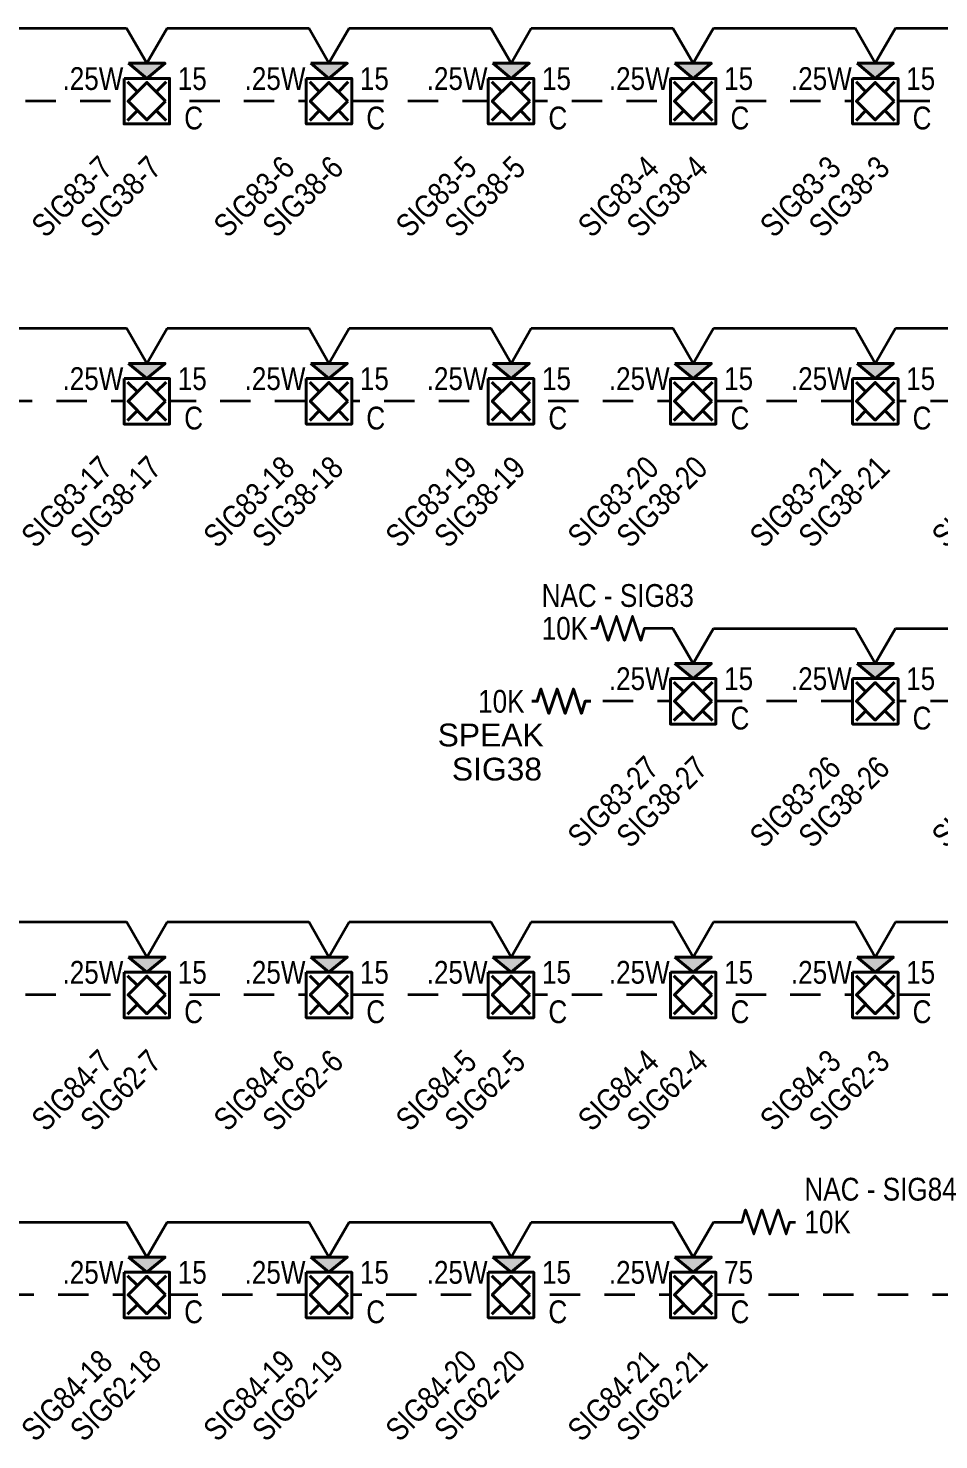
# Model space of a CAD drawing. Header units: inches. Extents: x 84 to 207, y -12 to 77.
# Drawn here: x 123.16 to 126.91, y 31.08 to 36.89 of the extents above; entities that cross this region are included whole.
import ezdxf
from ezdxf.enums import TextEntityAlignment as Align

# ---------------------------------------------------------------- set-up
doc = ezdxf.new("R2010")
doc.units = ezdxf.units.IN
doc.header["$MEASUREMENT"] = 0
doc.set_wipeout_variables(frame=1)
doc.linetypes.add('HIDDEN2', pattern=[0.1875, 0.125, -0.0625])
for name, color, linetype, lineweight in [('F-ALRM-INDC', 83, 'Continuous', 40), ('F-ALRM-WIRE-INDC', 3, 'Continuous', 35), ('F-ALRM-WIRE-SPKR', 221, 'HIDDEN2', 35), ('F-ANNO-DTCT-NOTE', 140, 'Continuous', 25), ('F-ANNO-INDC', 3, 'Continuous', 25), ('F-ANNO-INDC-ADDR', 91, 'Continuous', 25), ('F-ANNO-INDC-CAND', 120, 'Continuous', 25), ('F-ANNO-INDC-DESC', 111, 'Continuous', 25), ('F-ANNO-INDC-NOTE', 110, 'Continuous', 25), ('F-ANNO-SPKR-ADDR', 210, 'Continuous', 25), ('F-ANNO-SPKR-WATT', 220, 'Continuous', 25), ('F-ANNO-WIPE', 7, 'Continuous', 0)]:
    doc.layers.add(name, color=color, linetype=linetype, lineweight=lineweight)
doc.styles.add('Body', font='', dxfattribs={"height": 0.09375})
doc.styles.add('MtXpl_Arial_Narrow', font='arial.ttf')
doc.styles.get("Standard").update_dxf_attribs({"font": 'arial.ttf'})
doc.styles.get('Body').set_extended_font_data('Arial Narrow')

# ---------------------------------------------------------------- blocks, each defined once
blk = doc.blocks.new('*U22')
at = {"color": 0, "linetype": 'ByBlock', "lineweight": -2, "style": 'Body', "flags": 9}
for tag, p in [('CONNFROM_SPEAK', (0, -0.1336)), ('WIREDROP', (0, -0.1449))]:
    blk.add_attdef(tag, text='', height=0.00938, dxfattribs=at).set_placement(p, align=Align.MIDDLE_CENTER)
at = {"layer": 'F-ANNO-INDC', "style": 'Body', "flags": 8}
for tag, p in [('WG', (-0.1927, 0.229)), ('WP', (0.1927, 0.229))]:
    blk.add_attdef(tag, text='', height=0.0938, dxfattribs=at).set_placement(p, align=Align.MIDDLE_CENTER)
at = {"layer": 'F-ANNO-INDC-ADDR', "style": 'Body', "flags": 8}
blk.add_attdef('NACTAG', text='', height=0.0938, rotation=45, dxfattribs=at).set_placement((-0.2007, -0.2176), align=Align.TOP_RIGHT)
at = {"layer": 'F-ANNO-INDC-DESC', "lineweight": 30, "flags": 51}
blk.add_attdef('DESCRIPTION', text='', height=0.0938, rotation=45, dxfattribs=at).set_placement((0.2007, -0.2176), align=Align.TOP_RIGHT)
at = {"layer": 'F-ANNO-INDC-NOTE', "lineweight": 30, "flags": 104}
blk.add_attdef('NOTES', text='', height=0.0938, dxfattribs=at).set_placement((-0.1927, -0.0693), align=Align.MIDDLE_RIGHT)
at = {"layer": 'F-ANNO-SPKR-ADDR', "style": 'Body', "flags": 8}
blk.add_attdef('SPEAKTAG', text='', height=0.0938, rotation=45, dxfattribs=at).set_placement((0, -0.2176), align=Align.TOP_RIGHT)
at = {"linetype": 'ByBlock', "ltscale": 0.5}
blk.add_wipeout([(-0.0938, 0.0937), (0.0937, 0.0937), (0.0937, -0.0938), (-0.0938, -0.0938)], dxfattribs=at).dxf.layer = 'F-ANNO-WIPE'
at = {"color": 0, "linetype": 'ByBlock', "lineweight": -2, "ltscale": 0.5}
for p, q in [((-0.0387, -0.0387), (-0.0793, -0.0793)), ((0.0793, -0.0793), (0.0387, -0.0387))]:
    blk.add_line(p, q, dxfattribs=at)
at = {"color": 0, "linetype": 'ByBlock', "lineweight": -2, "style": 'Body', "flags": 9}
blk.add_attdef('WIRE', (-0.0007, 0), '', height=0.00938, dxfattribs=at)
for tag, p in [('CONNFROM_NAC', (0, -0.121)), ('ELEVATION', (0, -0.1084)), ('PID', (0, -0.0962))]:
    blk.add_attdef(tag, text='', height=0.00938, dxfattribs=at).set_placement(p, align=Align.MIDDLE_CENTER)
at = {"layer": 'F-ANNO-INDC', "style": 'Body', "flags": 8}
blk.add_attdef('CEIL', text='', height=0.0938, dxfattribs=at).set_placement((0.1927, -0.0693), align=Align.MIDDLE_CENTER)
at = {"layer": 'F-ANNO-INDC-CAND', "style": 'Body', "flags": 8}
blk.add_attdef('CD', text='', height=0.0938, dxfattribs=at).set_placement((0.1871, 0.0933), align=Align.MIDDLE_CENTER)
at = {"layer": 'F-ANNO-INDC-NOTE', "style": 'Body'}
blk.add_attdef('NOTE', text='', height=0.0938, dxfattribs=at).set_placement((-0.1927, -0.0693), align=Align.MIDDLE_CENTER)
at = {"linetype": 'ByBlock'}
blk.add_wipeout([(-0.075, 0.1562), (0, 0.0937), (0.075, 0.1562)], dxfattribs=at).dxf.layer = 'F-ANNO-WIPE'
h = blk.add_hatch(color=0)
h.dxf.hatch_style = 1
h.paths.add_polyline_path([(0.075, 0.1562), (-0.075, 0.1562), (0, 0.0937)])
at = {"color": 0, "linetype": 'ByBlock', "lineweight": -2, "ltscale": 0.5}
for p, q in [((-0.0387, 0.0387), (-0.0793, 0.0793)), ((0.0793, 0.0793), (0.0387, 0.0387))]:
    blk.add_line(p, q, dxfattribs=at)
at = {"color": 0, "linetype": 'ByBlock', "lineweight": -2}
blk.add_lwpolyline([(-0.075, 0.1562), (0, 0.0937), (0.075, 0.1562)], close=True, dxfattribs=at)
at = {"color": 0, "linetype": 'ByBlock', "lineweight": -2, "ltscale": 0.5}
for points in [[(-0.0938, 0.0937), (0.0937, 0.0937), (0.0937, -0.0938), (-0.0938, -0.0938)], [(0.0774, 0), (0, 0.0774), (-0.0774, 0), (0, -0.0774)]]:
    blk.add_lwpolyline(points, close=True, dxfattribs=at)
at = {"layer": 'F-ANNO-SPKR-WATT', "linetype": 'Continuous', "style": 'Body', "flags": 8}
blk.add_attdef('WATT', text='', height=0.0938, dxfattribs=at).set_placement((-0.2221, 0.0933), align=Align.MIDDLE_CENTER)
blk = doc.blocks.new('*U64')
at = {"color": 0, "linetype": 'ByBlock', "lineweight": -2}
for points in [[(0, 0.1557), (-0.0833, 0.3)], [(0, 0.1557), (0.0833, 0.3)], [(0.0833, 0.3), (0.6667, 0.3)]]:
    blk.add_lwpolyline(points, dxfattribs=at)
blk = doc.blocks.new('*U84')
at = {"color": 0, "linetype": 'ByBlock', "lineweight": -2}
blk.add_lwpolyline([(0, 0), (-0.0242, 0), (-0.0389, -0.0502), (-0.0724, 0.0502), (-0.1059, -0.0502), (-0.1393, 0.0502), (-0.1728, -0.0502), (-0.2063, 0.0502), (-0.2212, 0), (-0.244, 0)], dxfattribs=at)
at = {"layer": 'F-ANNO-INDC-NOTE', "lineweight": -3, "style": 'Body'}
blk.add_text('10K', height=0.09375, dxfattribs=at).set_placement((-0.2734, 0), align=Align.MIDDLE_RIGHT)
blk.add_attdef('CIRCUIT', text='', height=0.0938, dxfattribs=at).set_placement((0.3942, 0.0545), align=Align.MIDDLE_RIGHT)
blk = doc.blocks.new('*U121')
at = {"color": 0, "linetype": 'ByBlock', "lineweight": -2}
blk.add_lwpolyline([(0, 0), (-0.0242, 0), (-0.0389, -0.0502), (-0.0724, 0.0502), (-0.1059, -0.0502), (-0.1393, 0.0502), (-0.1728, -0.0502), (-0.2063, 0.0502), (-0.2212, 0), (-0.244, 0)], dxfattribs=at)
at = {"layer": 'F-ANNO-DTCT-NOTE', "lineweight": -3, "style": 'Body'}
blk.add_text('10K', height=0.09375, dxfattribs=at).set_placement((-0.4469, 0), align=Align.MIDDLE_LEFT)
blk.add_attdef('CIRCUIT', text='', height=0.0938, dxfattribs=at).set_placement((-0.4469, 0.1353), align=Align.MIDDLE_LEFT)
blk = doc.blocks.new('*U71')
at = {"color": 0, "linetype": 'ByBlock', "lineweight": -2}
for points in [[(0, 0.1557), (-0.0833, 0.3)], [(0, 0.1557), (0.0833, 0.3)], [(0.0833, 0.3), (0.177, 0.3)]]:
    blk.add_lwpolyline(points, dxfattribs=at)
blk = doc.blocks.new('*U122')
at = {"color": 0, "linetype": 'ByBlock', "lineweight": -2}
blk.add_lwpolyline([(0, 0), (0.0242, 0), (0.0389, 0.0502), (0.0724, -0.0502), (0.1059, 0.0502), (0.1393, -0.0502), (0.1728, 0.0502), (0.2063, -0.0502), (0.2212, 0), (0.244, 0)], dxfattribs=at)
at = {"layer": 'F-ANNO-DTCT-NOTE', "lineweight": -3, "style": 'Body'}
blk.add_text('10K', height=0.09375, dxfattribs=at).set_placement((0.2813, 0), align=Align.MIDDLE_LEFT)
blk.add_attdef('CIRCUIT', text='', height=0.0938, dxfattribs=at).set_placement((0.2813, 0.1353), align=Align.MIDDLE_LEFT)

msp = doc.modelspace()

# ---------------------------------------------------------------- linework, layer by layer
at = {"layer": 'F-ALRM-WIRE-INDC'}
msp.add_line((125.8121, 34.4217), (125.7183, 34.4217), dxfattribs=at)
at = {"layer": 'F-ALRM-WIRE-SPKR'}
for points in [[(128.8954, 36.5931), (119.6141, 36.5931)], [(128.7978, 35.3571), (119.2429, 35.3571)], [(128.7978, 34.1212), (125.4743, 34.1212)], [(128.8954, 32.9118), (119.6141, 32.9118)], [(129.9305, 31.6758), (119.2429, 31.6758)]]:
    msp.add_lwpolyline(points, dxfattribs=at)

# ---------------------------------------------------------------- block references
at = {"layer": 'F-ALRM-WIRE-INDC'}
for name, p, values in [('*U121', (125.7183, 34.4217), {'CIRCUIT': 'NAC - SIG83'}), ('*U122', (126.0724, 31.9763), {'CIRCUIT': 'NAC - SIG84'})]:
    msp.add_blockref(name, p, dxfattribs=at).add_auto_attribs(values)

# ---------------------------------------------------------------- texts
at = {"layer": 'F-ALRM-INDC', "style": 'MtXpl_Arial_Narrow'}
for s, p in [('SPEAK', (124.8431, 33.9356)), ('SIG38', (124.9015, 33.7951))]:
    msp.add_text(s, height=0.09375, dxfattribs=at).set_placement(p)

# ---------------------------------------------------------------- next in the draw order: block references
at = {"layer": 'F-ALRM-INDC'}
ref = msp.add_blockref('*U22', (123.6454, 36.5931), dxfattribs=at)
ref.add_attrib('CEIL', 'C', dxfattribs={"layer": 'F-ANNO-INDC', "height": 0.0938, "style": 'Body'}).set_placement((123.838, 36.5238), align=Align.MIDDLE_CENTER)
ref.add_attrib('NACTAG', 'SIG83-7', dxfattribs={"layer": 'F-ANNO-INDC-ADDR', "height": 0.09375, "rotation": 45, "style": 'Body'}).set_placement((123.4447, 36.3754), align=Align.TOP_RIGHT)
ref.add_attrib('CD', '15', dxfattribs={"layer": 'F-ANNO-INDC-CAND', "height": 0.09375, "style": 'Body'}).set_placement((123.8324, 36.6863), align=Align.MIDDLE_CENTER)
ref.add_attrib('SPEAKTAG', 'SIG38-7', dxfattribs={"layer": 'F-ANNO-SPKR-ADDR', "height": 0.09375, "rotation": 45, "style": 'Body'}).set_placement((123.6454, 36.3754), align=Align.TOP_RIGHT)
ref.add_attrib('WATT', '.25W', dxfattribs={"layer": 'F-ANNO-SPKR-WATT', "linetype": 'Continuous', "height": 0.09375, "style": 'Body'}).set_placement((123.4233, 36.6863), align=Align.MIDDLE_CENTER)
ref = msp.add_blockref('*U22', (124.3954, 36.5931), dxfattribs=at)
ref.add_attrib('CEIL', 'C', dxfattribs={"layer": 'F-ANNO-INDC', "height": 0.0938, "style": 'Body'}).set_placement((124.588, 36.5238), align=Align.MIDDLE_CENTER)
ref.add_attrib('NACTAG', 'SIG83-6', dxfattribs={"layer": 'F-ANNO-INDC-ADDR', "height": 0.09375, "rotation": 45, "style": 'Body'}).set_placement((124.1947, 36.3754), align=Align.TOP_RIGHT)
ref.add_attrib('CD', '15', dxfattribs={"layer": 'F-ANNO-INDC-CAND', "height": 0.09375, "style": 'Body'}).set_placement((124.5824, 36.6863), align=Align.MIDDLE_CENTER)
ref.add_attrib('SPEAKTAG', 'SIG38-6', dxfattribs={"layer": 'F-ANNO-SPKR-ADDR', "height": 0.09375, "rotation": 45, "style": 'Body'}).set_placement((124.3954, 36.3754), align=Align.TOP_RIGHT)
ref.add_attrib('WATT', '.25W', dxfattribs={"layer": 'F-ANNO-SPKR-WATT', "linetype": 'Continuous', "height": 0.09375, "style": 'Body'}).set_placement((124.1733, 36.6863), align=Align.MIDDLE_CENTER)
ref = msp.add_blockref('*U22', (125.1454, 36.5931), dxfattribs=at)
ref.add_attrib('CEIL', 'C', dxfattribs={"layer": 'F-ANNO-INDC', "height": 0.0938, "style": 'Body'}).set_placement((125.338, 36.5238), align=Align.MIDDLE_CENTER)
ref.add_attrib('NACTAG', 'SIG83-5', dxfattribs={"layer": 'F-ANNO-INDC-ADDR', "height": 0.09375, "rotation": 45, "style": 'Body'}).set_placement((124.9447, 36.3754), align=Align.TOP_RIGHT)
ref.add_attrib('CD', '15', dxfattribs={"layer": 'F-ANNO-INDC-CAND', "height": 0.09375, "style": 'Body'}).set_placement((125.3324, 36.6863), align=Align.MIDDLE_CENTER)
ref.add_attrib('SPEAKTAG', 'SIG38-5', dxfattribs={"layer": 'F-ANNO-SPKR-ADDR', "height": 0.09375, "rotation": 45, "style": 'Body'}).set_placement((125.1454, 36.3754), align=Align.TOP_RIGHT)
ref.add_attrib('WATT', '.25W', dxfattribs={"layer": 'F-ANNO-SPKR-WATT', "linetype": 'Continuous', "height": 0.09375, "style": 'Body'}).set_placement((124.9233, 36.6863), align=Align.MIDDLE_CENTER)
ref = msp.add_blockref('*U22', (125.8954, 36.5931), dxfattribs=at)
ref.add_attrib('CEIL', 'C', dxfattribs={"layer": 'F-ANNO-INDC', "height": 0.0938, "style": 'Body'}).set_placement((126.088, 36.5238), align=Align.MIDDLE_CENTER)
ref.add_attrib('NACTAG', 'SIG83-4', dxfattribs={"layer": 'F-ANNO-INDC-ADDR', "height": 0.09375, "rotation": 45, "style": 'Body'}).set_placement((125.6947, 36.3754), align=Align.TOP_RIGHT)
ref.add_attrib('CD', '15', dxfattribs={"layer": 'F-ANNO-INDC-CAND', "height": 0.09375, "style": 'Body'}).set_placement((126.0824, 36.6863), align=Align.MIDDLE_CENTER)
ref.add_attrib('SPEAKTAG', 'SIG38-4', dxfattribs={"layer": 'F-ANNO-SPKR-ADDR', "height": 0.09375, "rotation": 45, "style": 'Body'}).set_placement((125.8954, 36.3754), align=Align.TOP_RIGHT)
ref.add_attrib('WATT', '.25W', dxfattribs={"layer": 'F-ANNO-SPKR-WATT', "linetype": 'Continuous', "height": 0.09375, "style": 'Body'}).set_placement((125.6733, 36.6863), align=Align.MIDDLE_CENTER)
ref = msp.add_blockref('*U22', (126.6454, 36.5931), dxfattribs=at)
ref.add_attrib('CEIL', 'C', dxfattribs={"layer": 'F-ANNO-INDC', "height": 0.0938, "style": 'Body'}).set_placement((126.838, 36.5238), align=Align.MIDDLE_CENTER)
ref.add_attrib('NACTAG', 'SIG83-3', dxfattribs={"layer": 'F-ANNO-INDC-ADDR', "height": 0.09375, "rotation": 45, "style": 'Body'}).set_placement((126.4447, 36.3754), align=Align.TOP_RIGHT)
ref.add_attrib('CD', '15', dxfattribs={"layer": 'F-ANNO-INDC-CAND', "height": 0.09375, "style": 'Body'}).set_placement((126.8324, 36.6863), align=Align.MIDDLE_CENTER)
ref.add_attrib('SPEAKTAG', 'SIG38-3', dxfattribs={"layer": 'F-ANNO-SPKR-ADDR', "height": 0.09375, "rotation": 45, "style": 'Body'}).set_placement((126.6454, 36.3754), align=Align.TOP_RIGHT)
ref.add_attrib('WATT', '.25W', dxfattribs={"layer": 'F-ANNO-SPKR-WATT', "linetype": 'Continuous', "height": 0.09375, "style": 'Body'}).set_placement((126.4233, 36.6863), align=Align.MIDDLE_CENTER)
ref = msp.add_blockref('*U22', (123.6454, 35.3571), dxfattribs=at)
ref.add_attrib('CEIL', 'C', dxfattribs={"layer": 'F-ANNO-INDC', "height": 0.0938, "style": 'Body'}).set_placement((123.838, 35.2878), align=Align.MIDDLE_CENTER)
ref.add_attrib('NACTAG', 'SIG83-17', dxfattribs={"layer": 'F-ANNO-INDC-ADDR', "height": 0.09375, "rotation": 45, "style": 'Body'}).set_placement((123.4447, 35.1395), align=Align.TOP_RIGHT)
ref.add_attrib('CD', '15', dxfattribs={"layer": 'F-ANNO-INDC-CAND', "height": 0.09375, "style": 'Body'}).set_placement((123.8324, 35.4504), align=Align.MIDDLE_CENTER)
ref.add_attrib('SPEAKTAG', 'SIG38-17', dxfattribs={"layer": 'F-ANNO-SPKR-ADDR', "height": 0.09375, "rotation": 45, "style": 'Body'}).set_placement((123.6454, 35.1395), align=Align.TOP_RIGHT)
ref.add_attrib('WATT', '.25W', dxfattribs={"layer": 'F-ANNO-SPKR-WATT', "linetype": 'Continuous', "height": 0.09375, "style": 'Body'}).set_placement((123.4233, 35.4504), align=Align.MIDDLE_CENTER)
ref = msp.add_blockref('*U22', (127.3954, 34.1212), dxfattribs=at)
ref.add_attrib('CEIL', 'C', dxfattribs={"layer": 'F-ANNO-INDC', "height": 0.0938, "style": 'Body'}).set_placement((127.588, 34.0519), align=Align.MIDDLE_CENTER)
ref.add_attrib('NACTAG', 'SIG83-25', dxfattribs={"layer": 'F-ANNO-INDC-ADDR', "height": 0.09375, "rotation": 45, "style": 'Body'}).set_placement((127.1947, 33.9035), align=Align.TOP_RIGHT)
ref.add_attrib('CD', '15', dxfattribs={"layer": 'F-ANNO-INDC-CAND', "height": 0.09375, "style": 'Body'}).set_placement((127.5824, 34.2144), align=Align.MIDDLE_CENTER)
ref.add_attrib('SPEAKTAG', 'SIG38-25', dxfattribs={"layer": 'F-ANNO-SPKR-ADDR', "height": 0.09375, "rotation": 45, "style": 'Body'}).set_placement((127.3954, 33.9035), align=Align.TOP_RIGHT)
ref.add_attrib('WATT', '.25W', dxfattribs={"layer": 'F-ANNO-SPKR-WATT', "linetype": 'Continuous', "height": 0.09375, "style": 'Body'}).set_placement((127.1733, 34.2144), align=Align.MIDDLE_CENTER)
ref = msp.add_blockref('*U22', (123.6454, 32.9118), dxfattribs=at)
ref.add_attrib('CEIL', 'C', dxfattribs={"layer": 'F-ANNO-INDC', "height": 0.0938, "style": 'Body'}).set_placement((123.838, 32.8425), align=Align.MIDDLE_CENTER)
ref.add_attrib('NACTAG', 'SIG84-7', dxfattribs={"layer": 'F-ANNO-INDC-ADDR', "height": 0.09375, "rotation": 45, "style": 'Body'}).set_placement((123.4447, 32.6941), align=Align.TOP_RIGHT)
ref.add_attrib('CD', '15', dxfattribs={"layer": 'F-ANNO-INDC-CAND', "height": 0.09375, "style": 'Body'}).set_placement((123.8324, 33.005), align=Align.MIDDLE_CENTER)
ref.add_attrib('SPEAKTAG', 'SIG62-7', dxfattribs={"layer": 'F-ANNO-SPKR-ADDR', "height": 0.09375, "rotation": 45, "style": 'Body'}).set_placement((123.6454, 32.6941), align=Align.TOP_RIGHT)
ref.add_attrib('WATT', '.25W', dxfattribs={"layer": 'F-ANNO-SPKR-WATT', "linetype": 'Continuous', "height": 0.09375, "style": 'Body'}).set_placement((123.4233, 33.005), align=Align.MIDDLE_CENTER)
ref = msp.add_blockref('*U22', (124.3954, 32.9118), dxfattribs=at)
ref.add_attrib('CEIL', 'C', dxfattribs={"layer": 'F-ANNO-INDC', "height": 0.0938, "style": 'Body'}).set_placement((124.588, 32.8425), align=Align.MIDDLE_CENTER)
ref.add_attrib('NACTAG', 'SIG84-6', dxfattribs={"layer": 'F-ANNO-INDC-ADDR', "height": 0.09375, "rotation": 45, "style": 'Body'}).set_placement((124.1947, 32.6941), align=Align.TOP_RIGHT)
ref.add_attrib('CD', '15', dxfattribs={"layer": 'F-ANNO-INDC-CAND', "height": 0.09375, "style": 'Body'}).set_placement((124.5824, 33.005), align=Align.MIDDLE_CENTER)
ref.add_attrib('SPEAKTAG', 'SIG62-6', dxfattribs={"layer": 'F-ANNO-SPKR-ADDR', "height": 0.09375, "rotation": 45, "style": 'Body'}).set_placement((124.3954, 32.6941), align=Align.TOP_RIGHT)
ref.add_attrib('WATT', '.25W', dxfattribs={"layer": 'F-ANNO-SPKR-WATT', "linetype": 'Continuous', "height": 0.09375, "style": 'Body'}).set_placement((124.1733, 33.005), align=Align.MIDDLE_CENTER)
ref = msp.add_blockref('*U22', (125.1454, 32.9118), dxfattribs=at)
ref.add_attrib('CEIL', 'C', dxfattribs={"layer": 'F-ANNO-INDC', "height": 0.0938, "style": 'Body'}).set_placement((125.338, 32.8425), align=Align.MIDDLE_CENTER)
ref.add_attrib('NACTAG', 'SIG84-5', dxfattribs={"layer": 'F-ANNO-INDC-ADDR', "height": 0.09375, "rotation": 45, "style": 'Body'}).set_placement((124.9447, 32.6941), align=Align.TOP_RIGHT)
ref.add_attrib('CD', '15', dxfattribs={"layer": 'F-ANNO-INDC-CAND', "height": 0.09375, "style": 'Body'}).set_placement((125.3324, 33.005), align=Align.MIDDLE_CENTER)
ref.add_attrib('SPEAKTAG', 'SIG62-5', dxfattribs={"layer": 'F-ANNO-SPKR-ADDR', "height": 0.09375, "rotation": 45, "style": 'Body'}).set_placement((125.1454, 32.6941), align=Align.TOP_RIGHT)
ref.add_attrib('WATT', '.25W', dxfattribs={"layer": 'F-ANNO-SPKR-WATT', "linetype": 'Continuous', "height": 0.09375, "style": 'Body'}).set_placement((124.9233, 33.005), align=Align.MIDDLE_CENTER)
ref = msp.add_blockref('*U22', (125.8954, 32.9118), dxfattribs=at)
ref.add_attrib('CEIL', 'C', dxfattribs={"layer": 'F-ANNO-INDC', "height": 0.0938, "style": 'Body'}).set_placement((126.088, 32.8425), align=Align.MIDDLE_CENTER)
ref.add_attrib('NACTAG', 'SIG84-4', dxfattribs={"layer": 'F-ANNO-INDC-ADDR', "height": 0.09375, "rotation": 45, "style": 'Body'}).set_placement((125.6947, 32.6941), align=Align.TOP_RIGHT)
ref.add_attrib('CD', '15', dxfattribs={"layer": 'F-ANNO-INDC-CAND', "height": 0.09375, "style": 'Body'}).set_placement((126.0824, 33.005), align=Align.MIDDLE_CENTER)
ref.add_attrib('SPEAKTAG', 'SIG62-4', dxfattribs={"layer": 'F-ANNO-SPKR-ADDR', "height": 0.09375, "rotation": 45, "style": 'Body'}).set_placement((125.8954, 32.6941), align=Align.TOP_RIGHT)
ref.add_attrib('WATT', '.25W', dxfattribs={"layer": 'F-ANNO-SPKR-WATT', "linetype": 'Continuous', "height": 0.09375, "style": 'Body'}).set_placement((125.6733, 33.005), align=Align.MIDDLE_CENTER)
ref = msp.add_blockref('*U22', (126.6454, 32.9118), dxfattribs=at)
ref.add_attrib('CEIL', 'C', dxfattribs={"layer": 'F-ANNO-INDC', "height": 0.0938, "style": 'Body'}).set_placement((126.838, 32.8425), align=Align.MIDDLE_CENTER)
ref.add_attrib('NACTAG', 'SIG84-3', dxfattribs={"layer": 'F-ANNO-INDC-ADDR', "height": 0.09375, "rotation": 45, "style": 'Body'}).set_placement((126.4447, 32.6941), align=Align.TOP_RIGHT)
ref.add_attrib('CD', '15', dxfattribs={"layer": 'F-ANNO-INDC-CAND', "height": 0.09375, "style": 'Body'}).set_placement((126.8324, 33.005), align=Align.MIDDLE_CENTER)
ref.add_attrib('SPEAKTAG', 'SIG62-3', dxfattribs={"layer": 'F-ANNO-SPKR-ADDR', "height": 0.09375, "rotation": 45, "style": 'Body'}).set_placement((126.6454, 32.6941), align=Align.TOP_RIGHT)
ref.add_attrib('WATT', '.25W', dxfattribs={"layer": 'F-ANNO-SPKR-WATT', "linetype": 'Continuous', "height": 0.09375, "style": 'Body'}).set_placement((126.4233, 33.005), align=Align.MIDDLE_CENTER)
ref = msp.add_blockref('*U22', (123.6454, 31.6758), dxfattribs=at)
ref.add_attrib('CEIL', 'C', dxfattribs={"layer": 'F-ANNO-INDC', "height": 0.0938, "style": 'Body'}).set_placement((123.838, 31.6065), align=Align.MIDDLE_CENTER)
ref.add_attrib('NACTAG', 'SIG84-18', dxfattribs={"layer": 'F-ANNO-INDC-ADDR', "height": 0.09375, "rotation": 45, "style": 'Body'}).set_placement((123.4447, 31.4582), align=Align.TOP_RIGHT)
ref.add_attrib('CD', '15', dxfattribs={"layer": 'F-ANNO-INDC-CAND', "height": 0.09375, "style": 'Body'}).set_placement((123.8324, 31.7691), align=Align.MIDDLE_CENTER)
ref.add_attrib('SPEAKTAG', 'SIG62-18', dxfattribs={"layer": 'F-ANNO-SPKR-ADDR', "height": 0.09375, "rotation": 45, "style": 'Body'}).set_placement((123.6454, 31.4582), align=Align.TOP_RIGHT)
ref.add_attrib('WATT', '.25W', dxfattribs={"layer": 'F-ANNO-SPKR-WATT', "linetype": 'Continuous', "height": 0.09375, "style": 'Body'}).set_placement((123.4233, 31.7691), align=Align.MIDDLE_CENTER)

# ---------------------------------------------------------------- next in the draw order: block references
ref = msp.add_blockref('*U22', (124.3954, 35.3571), dxfattribs=at)
ref.add_attrib('CEIL', 'C', dxfattribs={"layer": 'F-ANNO-INDC', "height": 0.0938, "style": 'Body'}).set_placement((124.588, 35.2878), align=Align.MIDDLE_CENTER)
ref.add_attrib('NACTAG', 'SIG83-18', dxfattribs={"layer": 'F-ANNO-INDC-ADDR', "height": 0.09375, "rotation": 45, "style": 'Body'}).set_placement((124.1947, 35.1395), align=Align.TOP_RIGHT)
ref.add_attrib('CD', '15', dxfattribs={"layer": 'F-ANNO-INDC-CAND', "height": 0.09375, "style": 'Body'}).set_placement((124.5824, 35.4504), align=Align.MIDDLE_CENTER)
ref.add_attrib('SPEAKTAG', 'SIG38-18', dxfattribs={"layer": 'F-ANNO-SPKR-ADDR', "height": 0.09375, "rotation": 45, "style": 'Body'}).set_placement((124.3954, 35.1395), align=Align.TOP_RIGHT)
ref.add_attrib('WATT', '.25W', dxfattribs={"layer": 'F-ANNO-SPKR-WATT', "linetype": 'Continuous', "height": 0.09375, "style": 'Body'}).set_placement((124.1733, 35.4504), align=Align.MIDDLE_CENTER)
ref = msp.add_blockref('*U22', (126.6454, 34.1212), dxfattribs=at)
ref.add_attrib('CEIL', 'C', dxfattribs={"layer": 'F-ANNO-INDC', "height": 0.0938, "style": 'Body'}).set_placement((126.838, 34.0519), align=Align.MIDDLE_CENTER)
ref.add_attrib('NACTAG', 'SIG83-26', dxfattribs={"layer": 'F-ANNO-INDC-ADDR', "height": 0.09375, "rotation": 45, "style": 'Body'}).set_placement((126.4447, 33.9035), align=Align.TOP_RIGHT)
ref.add_attrib('CD', '15', dxfattribs={"layer": 'F-ANNO-INDC-CAND', "height": 0.09375, "style": 'Body'}).set_placement((126.8324, 34.2144), align=Align.MIDDLE_CENTER)
ref.add_attrib('SPEAKTAG', 'SIG38-26', dxfattribs={"layer": 'F-ANNO-SPKR-ADDR', "height": 0.09375, "rotation": 45, "style": 'Body'}).set_placement((126.6454, 33.9035), align=Align.TOP_RIGHT)
ref.add_attrib('WATT', '.25W', dxfattribs={"layer": 'F-ANNO-SPKR-WATT', "linetype": 'Continuous', "height": 0.09375, "style": 'Body'}).set_placement((126.4233, 34.2144), align=Align.MIDDLE_CENTER)
ref = msp.add_blockref('*U22', (124.3954, 31.6758), dxfattribs=at)
ref.add_attrib('CEIL', 'C', dxfattribs={"layer": 'F-ANNO-INDC', "height": 0.0938, "style": 'Body'}).set_placement((124.588, 31.6065), align=Align.MIDDLE_CENTER)
ref.add_attrib('NACTAG', 'SIG84-19', dxfattribs={"layer": 'F-ANNO-INDC-ADDR', "height": 0.09375, "rotation": 45, "style": 'Body'}).set_placement((124.1947, 31.4582), align=Align.TOP_RIGHT)
ref.add_attrib('CD', '15', dxfattribs={"layer": 'F-ANNO-INDC-CAND', "height": 0.09375, "style": 'Body'}).set_placement((124.5824, 31.7691), align=Align.MIDDLE_CENTER)
ref.add_attrib('SPEAKTAG', 'SIG62-19', dxfattribs={"layer": 'F-ANNO-SPKR-ADDR', "height": 0.09375, "rotation": 45, "style": 'Body'}).set_placement((124.3954, 31.4582), align=Align.TOP_RIGHT)
ref.add_attrib('WATT', '.25W', dxfattribs={"layer": 'F-ANNO-SPKR-WATT', "linetype": 'Continuous', "height": 0.09375, "style": 'Body'}).set_placement((124.1733, 31.7691), align=Align.MIDDLE_CENTER)
at = {"layer": 'F-ALRM-WIRE-INDC'}
for p in [(122.8954, 36.5936), (123.6454, 36.5936), (124.3954, 36.5936), (125.1454, 36.5936), (125.8954, 36.5936), (126.6454, 36.5936), (122.8954, 35.3576), (122.8954, 32.9123), (123.6454, 32.9123), (124.3954, 32.9123), (125.1454, 32.9123), (125.8954, 32.9123), (126.6454, 32.9123), (122.8954, 31.6763)]:
    msp.add_blockref('*U64', p, dxfattribs=at)

# ---------------------------------------------------------------- next in the draw order: block references
at = {"layer": 'F-ALRM-INDC'}
ref = msp.add_blockref('*U22', (125.1454, 35.3571), dxfattribs=at)
ref.add_attrib('CEIL', 'C', dxfattribs={"layer": 'F-ANNO-INDC', "height": 0.0938, "style": 'Body'}).set_placement((125.338, 35.2878), align=Align.MIDDLE_CENTER)
ref.add_attrib('NACTAG', 'SIG83-19', dxfattribs={"layer": 'F-ANNO-INDC-ADDR', "height": 0.09375, "rotation": 45, "style": 'Body'}).set_placement((124.9447, 35.1395), align=Align.TOP_RIGHT)
ref.add_attrib('CD', '15', dxfattribs={"layer": 'F-ANNO-INDC-CAND', "height": 0.09375, "style": 'Body'}).set_placement((125.3324, 35.4504), align=Align.MIDDLE_CENTER)
ref.add_attrib('SPEAKTAG', 'SIG38-19', dxfattribs={"layer": 'F-ANNO-SPKR-ADDR', "height": 0.09375, "rotation": 45, "style": 'Body'}).set_placement((125.1454, 35.1395), align=Align.TOP_RIGHT)
ref.add_attrib('WATT', '.25W', dxfattribs={"layer": 'F-ANNO-SPKR-WATT', "linetype": 'Continuous', "height": 0.09375, "style": 'Body'}).set_placement((124.9233, 35.4504), align=Align.MIDDLE_CENTER)
ref = msp.add_blockref('*U22', (125.8954, 34.1212), dxfattribs=at)
ref.add_attrib('CEIL', 'C', dxfattribs={"layer": 'F-ANNO-INDC', "height": 0.0938, "style": 'Body'}).set_placement((126.088, 34.0519), align=Align.MIDDLE_CENTER)
ref.add_attrib('NACTAG', 'SIG83-27', dxfattribs={"layer": 'F-ANNO-INDC-ADDR', "height": 0.09375, "rotation": 45, "style": 'Body'}).set_placement((125.6947, 33.9035), align=Align.TOP_RIGHT)
ref.add_attrib('CD', '15', dxfattribs={"layer": 'F-ANNO-INDC-CAND', "height": 0.09375, "style": 'Body'}).set_placement((126.0824, 34.2144), align=Align.MIDDLE_CENTER)
ref.add_attrib('SPEAKTAG', 'SIG38-27', dxfattribs={"layer": 'F-ANNO-SPKR-ADDR', "height": 0.09375, "rotation": 45, "style": 'Body'}).set_placement((125.8954, 33.9035), align=Align.TOP_RIGHT)
ref.add_attrib('WATT', '.25W', dxfattribs={"layer": 'F-ANNO-SPKR-WATT', "linetype": 'Continuous', "height": 0.09375, "style": 'Body'}).set_placement((125.6733, 34.2144), align=Align.MIDDLE_CENTER)
ref = msp.add_blockref('*U22', (125.1454, 31.6758), dxfattribs=at)
ref.add_attrib('CEIL', 'C', dxfattribs={"layer": 'F-ANNO-INDC', "height": 0.0938, "style": 'Body'}).set_placement((125.338, 31.6065), align=Align.MIDDLE_CENTER)
ref.add_attrib('NACTAG', 'SIG84-20', dxfattribs={"layer": 'F-ANNO-INDC-ADDR', "height": 0.09375, "rotation": 45, "style": 'Body'}).set_placement((124.9447, 31.4582), align=Align.TOP_RIGHT)
ref.add_attrib('CD', '15', dxfattribs={"layer": 'F-ANNO-INDC-CAND', "height": 0.09375, "style": 'Body'}).set_placement((125.3324, 31.7691), align=Align.MIDDLE_CENTER)
ref.add_attrib('SPEAKTAG', 'SIG62-20', dxfattribs={"layer": 'F-ANNO-SPKR-ADDR', "height": 0.09375, "rotation": 45, "style": 'Body'}).set_placement((125.1454, 31.4582), align=Align.TOP_RIGHT)
ref.add_attrib('WATT', '.25W', dxfattribs={"layer": 'F-ANNO-SPKR-WATT', "linetype": 'Continuous', "height": 0.09375, "style": 'Body'}).set_placement((124.9233, 31.7691), align=Align.MIDDLE_CENTER)
at = {"layer": 'F-ALRM-WIRE-INDC'}
for p in [(123.6454, 35.3576), (126.6454, 34.1217), (123.6454, 31.6763)]:
    msp.add_blockref('*U64', p, dxfattribs=at)

# ---------------------------------------------------------------- next in the draw order: block references
at = {"layer": 'F-ALRM-INDC'}
ref = msp.add_blockref('*U22', (125.8954, 35.3571), dxfattribs=at)
ref.add_attrib('CEIL', 'C', dxfattribs={"layer": 'F-ANNO-INDC', "height": 0.0938, "style": 'Body'}).set_placement((126.088, 35.2878), align=Align.MIDDLE_CENTER)
ref.add_attrib('NACTAG', 'SIG83-20', dxfattribs={"layer": 'F-ANNO-INDC-ADDR', "height": 0.09375, "rotation": 45, "style": 'Body'}).set_placement((125.6947, 35.1395), align=Align.TOP_RIGHT)
ref.add_attrib('CD', '15', dxfattribs={"layer": 'F-ANNO-INDC-CAND', "height": 0.09375, "style": 'Body'}).set_placement((126.0824, 35.4504), align=Align.MIDDLE_CENTER)
ref.add_attrib('SPEAKTAG', 'SIG38-20', dxfattribs={"layer": 'F-ANNO-SPKR-ADDR', "height": 0.09375, "rotation": 45, "style": 'Body'}).set_placement((125.8954, 35.1395), align=Align.TOP_RIGHT)
ref.add_attrib('WATT', '.25W', dxfattribs={"layer": 'F-ANNO-SPKR-WATT', "linetype": 'Continuous', "height": 0.09375, "style": 'Body'}).set_placement((125.6733, 35.4504), align=Align.MIDDLE_CENTER)
msp.add_blockref('*U84', (125.4743, 34.1212), dxfattribs=at)
ref = msp.add_blockref('*U22', (125.8954, 31.6758), dxfattribs=at)
ref.add_attrib('CEIL', 'C', dxfattribs={"layer": 'F-ANNO-INDC', "height": 0.0938, "style": 'Body'}).set_placement((126.088, 31.6065), align=Align.MIDDLE_CENTER)
ref.add_attrib('NACTAG', 'SIG84-21', dxfattribs={"layer": 'F-ANNO-INDC-ADDR', "height": 0.09375, "rotation": 45, "style": 'Body'}).set_placement((125.6947, 31.4582), align=Align.TOP_RIGHT)
ref.add_attrib('CD', '75', dxfattribs={"layer": 'F-ANNO-INDC-CAND', "height": 0.09375, "style": 'Body'}).set_placement((126.0824, 31.7691), align=Align.MIDDLE_CENTER)
ref.add_attrib('SPEAKTAG', 'SIG62-21', dxfattribs={"layer": 'F-ANNO-SPKR-ADDR', "height": 0.09375, "rotation": 45, "style": 'Body'}).set_placement((125.8954, 31.4582), align=Align.TOP_RIGHT)
ref.add_attrib('WATT', '.25W', dxfattribs={"layer": 'F-ANNO-SPKR-WATT', "linetype": 'Continuous', "height": 0.09375, "style": 'Body'}).set_placement((125.6733, 31.7691), align=Align.MIDDLE_CENTER)
at = {"layer": 'F-ALRM-WIRE-INDC'}
for p in [(124.3954, 35.3576), (125.8954, 34.1217), (124.3954, 31.6763)]:
    msp.add_blockref('*U64', p, dxfattribs=at)

# ---------------------------------------------------------------- next in the draw order: block references
at = {"layer": 'F-ALRM-INDC'}
ref = msp.add_blockref('*U22', (126.6454, 35.3571), dxfattribs=at)
ref.add_attrib('CEIL', 'C', dxfattribs={"layer": 'F-ANNO-INDC', "height": 0.0938, "style": 'Body'}).set_placement((126.838, 35.2878), align=Align.MIDDLE_CENTER)
ref.add_attrib('NACTAG', 'SIG83-21', dxfattribs={"layer": 'F-ANNO-INDC-ADDR', "height": 0.09375, "rotation": 45, "style": 'Body'}).set_placement((126.4447, 35.1395), align=Align.TOP_RIGHT)
ref.add_attrib('CD', '15', dxfattribs={"layer": 'F-ANNO-INDC-CAND', "height": 0.09375, "style": 'Body'}).set_placement((126.8324, 35.4504), align=Align.MIDDLE_CENTER)
ref.add_attrib('SPEAKTAG', 'SIG38-21', dxfattribs={"layer": 'F-ANNO-SPKR-ADDR', "height": 0.09375, "rotation": 45, "style": 'Body'}).set_placement((126.6454, 35.1395), align=Align.TOP_RIGHT)
ref.add_attrib('WATT', '.25W', dxfattribs={"layer": 'F-ANNO-SPKR-WATT', "linetype": 'Continuous', "height": 0.09375, "style": 'Body'}).set_placement((126.4233, 35.4504), align=Align.MIDDLE_CENTER)
at = {"layer": 'F-ALRM-WIRE-INDC'}
for name, p in [('*U64', (125.1454, 35.3576)), ('*U64', (125.1454, 31.6763)), ('*U71', (125.8954, 31.6763))]:
    msp.add_blockref(name, p, dxfattribs=at)

# ---------------------------------------------------------------- next in the draw order: block references
at = {"layer": 'F-ALRM-INDC'}
ref = msp.add_blockref('*U22', (127.3954, 35.3571), dxfattribs=at)
ref.add_attrib('CEIL', 'C', dxfattribs={"layer": 'F-ANNO-INDC', "height": 0.0938, "style": 'Body'}).set_placement((127.588, 35.2878), align=Align.MIDDLE_CENTER)
ref.add_attrib('NACTAG', 'SIG83-22', dxfattribs={"layer": 'F-ANNO-INDC-ADDR', "height": 0.09375, "rotation": 45, "style": 'Body'}).set_placement((127.1947, 35.1395), align=Align.TOP_RIGHT)
ref.add_attrib('CD', '15', dxfattribs={"layer": 'F-ANNO-INDC-CAND', "height": 0.09375, "style": 'Body'}).set_placement((127.5824, 35.4504), align=Align.MIDDLE_CENTER)
ref.add_attrib('SPEAKTAG', 'SIG38-22', dxfattribs={"layer": 'F-ANNO-SPKR-ADDR', "height": 0.09375, "rotation": 45, "style": 'Body'}).set_placement((127.3954, 35.1395), align=Align.TOP_RIGHT)
ref.add_attrib('WATT', '.25W', dxfattribs={"layer": 'F-ANNO-SPKR-WATT', "linetype": 'Continuous', "height": 0.09375, "style": 'Body'}).set_placement((127.1733, 35.4504), align=Align.MIDDLE_CENTER)
at = {"layer": 'F-ALRM-WIRE-INDC'}
msp.add_blockref('*U64', (125.8954, 35.3576), dxfattribs=at)

# ---------------------------------------------------------------- next in the draw order: block references
msp.add_blockref('*U64', (126.6454, 35.3576), dxfattribs=at)

doc.saveas('drawing.dxf')
